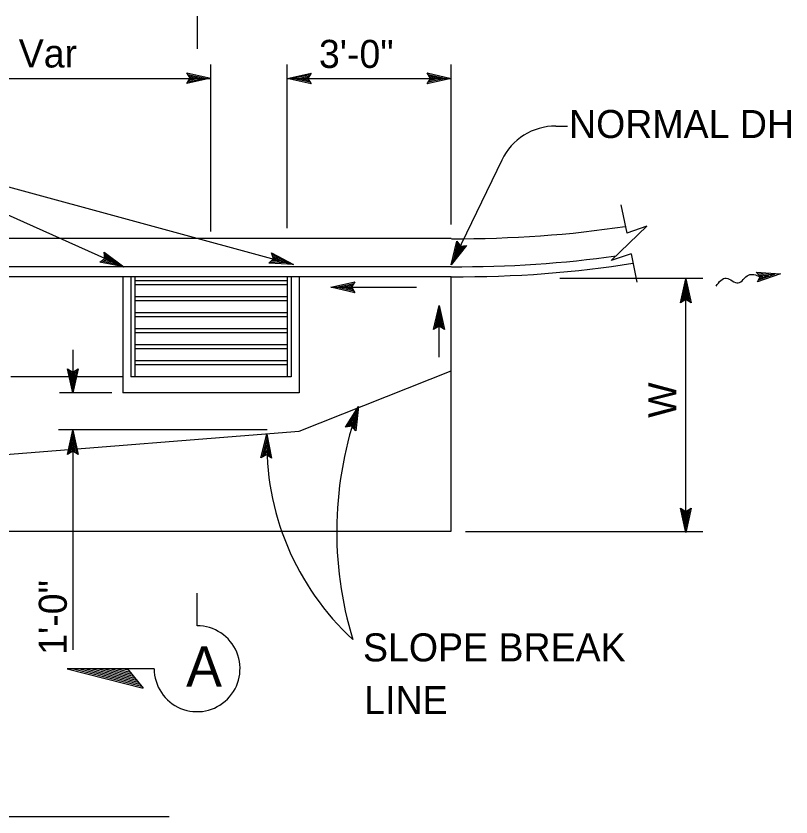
# Model space of a CAD drawing. Extents: x -894 to 866, y -476 to 714.
# Drawn here: x -423.6 to -230.1, y -42.6 to 157.2 of the extents above; entities that cross this region are included whole.
import ezdxf

# ---------------------------------------------------------------- set-up
doc = ezdxf.new("R2010")
doc.units = 0
for name, color, linetype in [('22 Misc Cnst Det', 7, 'Continuous'), ('56 Stage 3 Anno', 7, 'Continuous'), ('57 Undefined', 7, 'Continuous'), ('60 Nongeo Data', 7, 'Continuous')]:
    doc.layers.add(name, color=color, linetype=linetype)

msp = doc.modelspace()

# ---------------------------------------------------------------- linework, layer by layer
at = {"layer": '22 Misc Cnst Det'}
for p, q in [((-378.38, 157.22), (-378.38, 149.07)), ((-378.38, 5.11), (-378.38, 13.26)), ((-410.8, -5.61), (-391.85, -10.44)), ((-389.09, -5.61), (-410.8, -5.61)), ((-409.24, -5.61), (-392.26, -9.94)), ((-407.68, -5.61), (-392.66, -9.44)), ((-406.13, -5.61), (-393.07, -8.94)), ((-404.57, -5.61), (-393.47, -8.44)), ((-403.01, -5.61), (-393.88, -7.94)), ((-401.45, -5.61), (-394.28, -7.44)), ((-399.89, -5.61), (-394.69, -6.94)), ((-398.33, -5.61), (-395.1, -6.44)), ((-396.78, -5.61), (-395.5, -5.93)), ((-395.76, -5.61), (-391.85, -10.44))]:
    msp.add_line(p, q, dxfattribs=at)
msp.add_arc((-378.38, -5.61), 10.72, 180, 90.0005, dxfattribs=at)
at = {"layer": '56 Stage 3 Anno'}
for p, q in [((-374.91, 103.46), (-374.91, 145.14)), ((-355.92, 104.26), (-355.92, 145.14)), ((-314.92, 105.24), (-314.92, 145.14)), ((-380.11, 141.68), (-380.91, 143.02)), ((-380.91, 143.02), (-380.91, 143.02)), ((-380.91, 143.02), (-374.91, 141.68)), ((-380.7, 142.66), (-376.29, 141.68)), ((-380.46, 142.3), (-377.68, 141.68)), ((-380.29, 141.95), (-379.06, 141.68)), ((-355.92, 141.67), (-349.92, 143)), ((-354.52, 141.68), (-350.15, 142.64)), ((-353.15, 141.67), (-350.33, 142.3)), ((-351.77, 141.67), (-350.56, 141.94)), ((-349.92, 143), (-350.72, 141.67)), ((-349.92, 143), (-349.92, 143)), ((-320.12, 141.67), (-320.92, 143.01)), ((-320.92, 143.01), (-320.92, 143.01)), ((-320.92, 143.01), (-314.92, 141.67)), ((-320.12, 141.67), (-320.92, 143.01)), ((-320.92, 143.01), (-320.92, 143.01)), ((-320.92, 143.01), (-314.92, 141.67)), ((-320.12, 141.67), (-320.92, 143.01)), ((-320.92, 143.01), (-320.92, 143.01)), ((-320.92, 143.01), (-314.92, 141.67)), ((-320.7, 142.66), (-316.3, 141.67)), ((-320.7, 142.66), (-316.3, 141.67)), ((-320.7, 142.66), (-316.3, 141.67)), ((-320.47, 142.3), (-317.68, 141.68)), ((-320.47, 142.3), (-317.68, 141.68)), ((-320.47, 142.3), (-317.68, 141.68)), ((-320.29, 141.95), (-319.06, 141.68)), ((-320.29, 141.95), (-319.06, 141.68)), ((-320.29, 141.95), (-319.06, 141.68)), ((-483.04, 141.67), (-396.24, 141.67)), ((-396.24, 141.67), (-374.95, 141.67)), ((-374.91, 141.68), (-380.91, 140.35)), ((-380.91, 140.35), (-380.11, 141.68)), ((-380.91, 140.35), (-380.91, 140.35)), ((-376.31, 141.67), (-380.68, 140.71)), ((-377.68, 141.68), (-380.5, 141.05)), ((-379.06, 141.68), (-380.27, 141.41)), ((-374.91, 141.68), (-374.91, 141.68)), ((-355.92, 141.67), (-314.92, 141.67)), ((-349.92, 140.33), (-355.92, 141.67)), ((-355.92, 141.67), (-355.92, 141.67)), ((-350.13, 140.69), (-354.54, 141.67)), ((-350.37, 141.05), (-353.15, 141.67)), ((-350.54, 141.4), (-351.77, 141.67)), ((-350.72, 141.67), (-349.92, 140.33)), ((-349.92, 140.33), (-349.92, 140.33)), ((-314.92, 141.67), (-320.92, 140.34)), ((-320.92, 140.34), (-320.12, 141.67)), ((-314.92, 141.67), (-320.92, 140.34)), ((-320.92, 140.34), (-320.12, 141.67)), ((-314.92, 141.67), (-320.92, 140.34)), ((-320.92, 140.34), (-320.12, 141.67)), ((-320.92, 140.34), (-320.92, 140.34)), ((-320.92, 140.34), (-320.92, 140.34)), ((-320.92, 140.34), (-320.92, 140.34)), ((-316.31, 141.67), (-320.68, 140.7)), ((-316.31, 141.67), (-320.68, 140.7)), ((-316.31, 141.67), (-320.68, 140.7)), ((-317.68, 141.68), (-320.5, 141.05)), ((-317.68, 141.68), (-320.5, 141.05)), ((-317.68, 141.68), (-320.5, 141.05)), ((-319.06, 141.68), (-320.27, 141.41)), ((-319.06, 141.68), (-320.27, 141.41)), ((-319.06, 141.68), (-320.27, 141.41)), ((-314.92, 141.67), (-314.92, 141.67)), ((-314.92, 141.67), (-314.92, 141.67)), ((-314.92, 141.67), (-314.92, 141.67)), ((-288.8, 129.78), (-285.93, 129.78)), ((-460.48, 124.12), (-354.32, 95.26)), ((-459.78, 122.9), (-396.63, 94.61)), ((-302.32, 121.28), (-314.92, 95.11)), ((-314.92, 95.11), (-313.51, 101.09)), ((-311.11, 99.93), (-314.92, 95.11)), ((-314.32, 96.36), (-313.29, 100.72)), ((-313.72, 97.59), (-313.06, 100.41)), ((-313.51, 101.09), (-313.51, 101.09)), ((-313.51, 101.09), (-312.66, 99.79)), ((-313.12, 98.84), (-312.83, 100.04)), ((-312.66, 99.79), (-311.11, 99.93)), ((-311.11, 99.93), (-311.11, 99.93)), ((-401.38, 96.73), (-401.56, 98.28)), ((-401.56, 98.28), (-401.56, 98.28)), ((-401.56, 98.28), (-396.63, 94.61)), ((-359.34, 96.62), (-359.76, 98.12)), ((-359.76, 98.12), (-359.76, 98.12)), ((-359.76, 98.12), (-354.32, 95.26)), ((-359.34, 96.62), (-359.76, 98.12)), ((-359.76, 98.12), (-359.76, 98.12)), ((-359.76, 98.12), (-354.32, 95.26)), ((-311.52, 99.89), (-314.32, 96.35)), ((-311.95, 99.83), (-313.72, 97.59)), ((-312.34, 99.83), (-313.12, 98.84)), ((-402.65, 95.85), (-401.38, 96.73)), ((-397.9, 95.17), (-402.29, 96.08)), ((-399.15, 95.74), (-401.99, 96.32)), ((-400.41, 96.3), (-401.63, 96.55)), ((-401.51, 97.87), (-397.89, 95.17)), ((-401.44, 97.45), (-399.15, 95.74)), ((-401.42, 97.06), (-400.41, 96.3)), ((-360.46, 95.55), (-359.34, 96.62)), ((-360.46, 95.55), (-359.34, 96.62)), ((-356.99, 95.98), (-359.88, 96.12)), ((-356.99, 95.98), (-359.88, 96.12)), ((-359.65, 97.72), (-355.66, 95.62)), ((-359.65, 97.72), (-355.66, 95.62)), ((-358.32, 96.35), (-359.56, 96.41)), ((-358.32, 96.35), (-359.56, 96.41)), ((-359.52, 97.32), (-356.99, 95.98)), ((-359.52, 97.32), (-356.99, 95.98)), ((-359.44, 96.94), (-358.32, 96.35)), ((-359.44, 96.94), (-358.32, 96.35)), ((-396.63, 94.61), (-402.65, 95.85)), ((-402.65, 95.85), (-402.65, 95.85)), ((-396.63, 94.61), (-396.63, 94.61)), ((-354.32, 95.26), (-360.46, 95.55)), ((-360.46, 95.55), (-360.46, 95.55)), ((-354.32, 95.26), (-360.46, 95.55)), ((-360.46, 95.55), (-360.46, 95.55)), ((-355.67, 95.62), (-360.14, 95.83)), ((-355.67, 95.62), (-360.14, 95.83)), ((-354.32, 95.26), (-354.32, 95.26)), ((-354.32, 95.26), (-354.32, 95.26)), ((-314.92, 95.11), (-314.92, 95.11)), ((-345, 89.54), (-339, 90.87)), ((-343.61, 89.54), (-339.24, 90.51)), ((-342.24, 89.54), (-339.42, 90.16)), ((-339, 90.87), (-339.8, 89.54)), ((-339, 90.87), (-339, 90.87)), ((-287.87, 91.86), (-252.17, 91.86)), ((-257.75, 85.68), (-256.41, 91.68)), ((-257.4, 85.89), (-256.41, 90.3)), ((-256.41, 91.68), (-256.41, 91.68)), ((-256.41, 91.68), (-255.08, 85.68)), ((-256.41, 28.59), (-256.41, 91.68)), ((-256.41, 90.29), (-255.44, 85.91)), ((-345, 89.54), (-323.64, 89.54)), ((-339, 88.2), (-345, 89.54)), ((-345, 89.54), (-345, 89.54)), ((-339.22, 88.55), (-343.62, 89.54)), ((-339.45, 88.91), (-342.24, 89.54)), ((-340.86, 89.53), (-339.65, 89.8)), ((-339.63, 89.26), (-340.86, 89.53)), ((-339.8, 89.54), (-339, 88.2)), ((-339, 88.2), (-339, 88.2)), ((-257.04, 86.13), (-256.41, 88.91)), ((-256.41, 88.91), (-255.79, 86.09)), ((-256.41, 86.48), (-257.75, 85.68)), ((-256.69, 86.3), (-256.42, 87.53)), ((-256.42, 87.53), (-256.15, 86.32)), ((-255.08, 85.68), (-256.41, 86.48)), ((-319.33, 79.04), (-317.99, 85.04)), ((-317.99, 72.1), (-317.99, 85.04)), ((-317.99, 85.04), (-317.99, 85.04)), ((-317.99, 85.04), (-316.66, 79.04)), ((-257.75, 85.68), (-257.75, 85.68)), ((-255.08, 85.68), (-255.08, 85.68)), ((-318.97, 79.26), (-317.99, 83.66)), ((-318.61, 79.49), (-317.99, 82.28)), ((-317.99, 83.65), (-317.02, 79.28)), ((-317.99, 82.28), (-317.37, 79.46)), ((-318.27, 79.67), (-317.99, 80.9)), ((-317.99, 80.9), (-317.72, 79.69)), ((-317.99, 79.84), (-319.33, 79.04)), ((-319.33, 79.04), (-319.33, 79.04)), ((-316.66, 79.04), (-317.99, 79.84)), ((-316.66, 79.04), (-316.66, 79.04)), ((-409.4, 73.91), (-409.4, 63.18)), ((-409.4, 63.18), (-410.73, 69.18)), ((-410.73, 69.18), (-410.73, 69.18)), ((-410.73, 69.18), (-409.4, 68.38)), ((-409.4, 64.57), (-410.37, 68.94)), ((-409.39, 65.94), (-410.02, 68.76)), ((-409.39, 67.32), (-409.66, 68.53)), ((-409.4, 68.38), (-408.06, 69.18)), ((-408.06, 69.18), (-409.4, 63.18)), ((-408.41, 68.96), (-409.4, 64.56)), ((-408.77, 68.73), (-409.39, 65.94)), ((-409.12, 68.55), (-409.39, 67.32)), ((-408.06, 69.18), (-408.06, 69.18)), ((-399.67, 63.18), (-412.71, 63.18)), ((-409.4, 63.18), (-409.4, 63.18)), ((-341.31, 54.62), (-338.05, 59.84)), ((-340.9, 54.71), (-338.51, 58.54)), ((-338.51, 58.52), (-339.05, 54.08)), ((-338.05, 59.84), (-338.79, 53.74)), ((-338.05, 59.84), (-338.05, 59.84)), ((-340.48, 54.81), (-338.97, 57.23)), ((-338.97, 57.23), (-339.32, 54.36)), ((-412.98, 54.05), (-360.89, 54.05)), ((-409.4, 54.05), (-409.4, -0.88)), ((-339.78, 54.93), (-341.31, 54.62)), ((-341.31, 54.62), (-341.31, 54.62)), ((-340.1, 54.86), (-339.43, 55.93)), ((-338.79, 53.74), (-339.78, 54.93)), ((-339.43, 55.93), (-339.58, 54.7)), ((-410.74, 47.86), (-409.4, 53.86)), ((-410.38, 48.08), (-409.4, 52.48)), ((-409.4, 53.86), (-409.4, 53.86)), ((-409.4, 53.86), (-408.07, 47.86)), ((-409.39, 52.47), (-408.43, 48.09)), ((-362.43, 46.96), (-360.96, 52.93)), ((-360.96, 52.93), (-360.96, 52.93)), ((-360.96, 52.93), (-359.76, 46.9)), ((-338.79, 53.74), (-338.79, 53.74)), ((-410.02, 48.31), (-409.4, 51.1)), ((-409.4, 51.1), (-408.77, 48.27)), ((-362.07, 47.17), (-360.99, 51.55)), ((-361.71, 47.39), (-361.02, 50.17)), ((-361.02, 50.17), (-360.46, 47.33)), ((-360.98, 51.54), (-360.12, 47.14)), ((-409.4, 48.66), (-410.74, 47.86)), ((-409.67, 48.49), (-409.4, 49.71)), ((-409.4, 49.71), (-409.13, 48.51)), ((-408.07, 47.86), (-409.4, 48.66)), ((-361.35, 47.56), (-361.05, 48.79)), ((-361.05, 48.79), (-360.81, 47.57)), ((-410.74, 47.86), (-410.74, 47.86)), ((-408.07, 47.86), (-408.07, 47.86)), ((-361.07, 47.73), (-362.43, 46.96)), ((-362.43, 46.96), (-362.43, 46.96)), ((-359.76, 46.9), (-361.07, 47.73)), ((-359.76, 46.9), (-359.76, 46.9)), ((-256.41, 28.41), (-257.74, 34.41)), ((-257.74, 34.41), (-257.74, 34.41)), ((-257.74, 34.41), (-256.41, 33.61)), ((-256.42, 29.8), (-257.38, 34.18)), ((-256.41, 31.17), (-257.04, 34)), ((-256.41, 33.61), (-255.07, 34.41)), ((-255.07, 34.41), (-256.41, 28.41)), ((-255.43, 34.19), (-256.41, 29.79)), ((-255.07, 34.41), (-255.07, 34.41)), ((-256.41, 32.55), (-256.68, 33.76)), ((-255.79, 33.96), (-256.41, 31.17)), ((-256.13, 33.78), (-256.41, 32.55)), ((-311.35, 28.59), (-290.42, 28.59)), ((-290.42, 28.59), (-252.17, 28.59)), ((-256.41, 28.41), (-256.41, 28.41))]:
    msp.add_line(p, q, dxfattribs=at)
for centre, radius, start, end in [((-288.8, 114.78), 15, 90, 154.2965), ((-251.58, 28.57), 91.95, 160.1191, 197.0167), ((-294.32, 50.69), 66.67, 178.0742, 227.3384)]:
    msp.add_arc(centre, radius, start, end, dxfattribs=at)
at = {"layer": '57 Undefined'}
msp.add_line((-385.32, -42.6), (-596.43, -42.6), dxfattribs=at)
at = {"layer": '60 Nongeo Data'}
for p, q in [((-272.61, 110.12), (-271.13, 103.06)), ((-314.92, 101.68), (-702.91, 101.68)), ((-270.06, 97.92), (-268.58, 90.86)), ((-314.92, 94.68), (-705.9, 94.68)), ((-314.92, 92.18), (-538.42, 92.18)), ((-396.92, 92.18), (-396.92, 63.18)), ((-394.92, 92.18), (-394.92, 67.18)), ((-393.92, 92.18), (-393.92, 67.18)), ((-355.92, 92.18), (-355.92, 67.18)), ((-354.92, 92.18), (-354.92, 67.18)), ((-352.92, 92.18), (-352.92, 63.18)), ((-314.92, 28.68), (-314.92, 92.18)), ((-238.83, 93.28), (-232.72, 92.93)), ((-237.87, 92.2), (-238.83, 93.28)), ((-238.54, 92.96), (-234.23, 92.71)), ((-232.72, 92.93), (-238.49, 90.9)), ((-238.49, 90.9), (-237.87, 92.2)), ((-234.23, 92.71), (-238.29, 91.29)), ((-238.26, 92.65), (-235.75, 92.5)), ((-235.75, 92.5), (-238.12, 91.67)), ((-237.98, 92.33), (-237.26, 92.29)), ((-237.26, 92.29), (-237.92, 92.06)), ((-237.87, 92.2), (-237.87, 92.2)), ((-232.72, 92.93), (-232.72, 92.93)), ((-373.42, 91.18), (-393.92, 91.18)), ((-373.42, 90.18), (-393.92, 90.18)), ((-355.92, 91.18), (-373.42, 91.18)), ((-355.92, 90.18), (-373.42, 90.18)), ((-314.92, 28.68), (-314.92, 90.27)), ((-238.49, 90.9), (-238.49, 90.9)), ((-373.42, 87.18), (-393.92, 87.18)), ((-373.42, 86.18), (-393.92, 86.18)), ((-355.92, 87.18), (-373.42, 87.18)), ((-355.92, 86.18), (-373.42, 86.18)), ((-373.42, 83.18), (-393.92, 83.18)), ((-373.42, 82.18), (-393.92, 82.18)), ((-355.92, 83.18), (-373.42, 83.18)), ((-355.92, 82.18), (-373.42, 82.18)), ((-373.42, 79.18), (-393.92, 79.18)), ((-373.42, 78.18), (-393.92, 78.18)), ((-355.92, 79.18), (-373.42, 79.18)), ((-355.92, 78.18), (-373.42, 78.18)), ((-373.42, 75.18), (-393.92, 75.18)), ((-373.42, 74.18), (-393.92, 74.18)), ((-355.92, 75.18), (-373.42, 75.18)), ((-355.92, 74.18), (-373.42, 74.18)), ((-373.37, 71.18), (-393.92, 71.18)), ((-373.39, 70.18), (-393.92, 70.18)), ((-355.92, 70.18), (-373.39, 70.18)), ((-355.92, 71.18), (-373.37, 71.18)), ((-352.92, 53.68), (-314.92, 68.68)), ((-396.86, 67.18), (-424.87, 67.18)), ((-354.92, 67.18), (-394.92, 67.18)), ((-352.92, 63.18), (-396.92, 63.18)), ((-664.91, 28.68), (-352.92, 53.68)), ((-664.91, 28.68), (-314.92, 28.68))]:
    msp.add_line(p, q, dxfattribs=at)
msp.add_lwpolyline([(-270.06, 97.92), (-275.06, 96.2), (-266.13, 104.77), (-271.13, 103.06)], dxfattribs=at)
for centre, end_param in [((-314.76, 132.66), 5.176899), ((-314.76, 125.66), 5.150787), ((-314.76, 123.16), 5.199216)]:
    msp.add_ellipse(centre, major_axis=(96.8, -0.48), ratio=0.320116, start_param=4.712389, end_param=end_param, dxfattribs=at)
msp.add_spline([(-248.85, 89.85), (-246.3, 91.83), (-243.3, 90.63), (-240.75, 92.61), (-237.87, 92.2)], degree=3, dxfattribs=at)

# ---------------------------------------------------------------- texts
at = {"layer": '56 Stage 3 Anno'}
msp.add_text('A', height=10, dxfattribs=at).set_placement((-381.1, -10.06))
at = {"layer": '57 Undefined'}
for s, p in [('Var', (-422.89, 144.38)), ('3\'-0"', (-347.96, 144.27)), ('NORMAL DH', (-285.54, 126.78)), ('SLOPE BREAK', (-336.96, -3.79)), ('LINE', (-336.66, -16.95))]:
    msp.add_text(s, height=7, dxfattribs=at).set_placement(p)
for s, p in [('W', (-258.75, 56.98)), ('1\'-0"', (-410.89, -2.15))]:
    msp.add_text(s, height=7, rotation=90, dxfattribs=at).set_placement(p)

doc.saveas('drawing.dxf')
